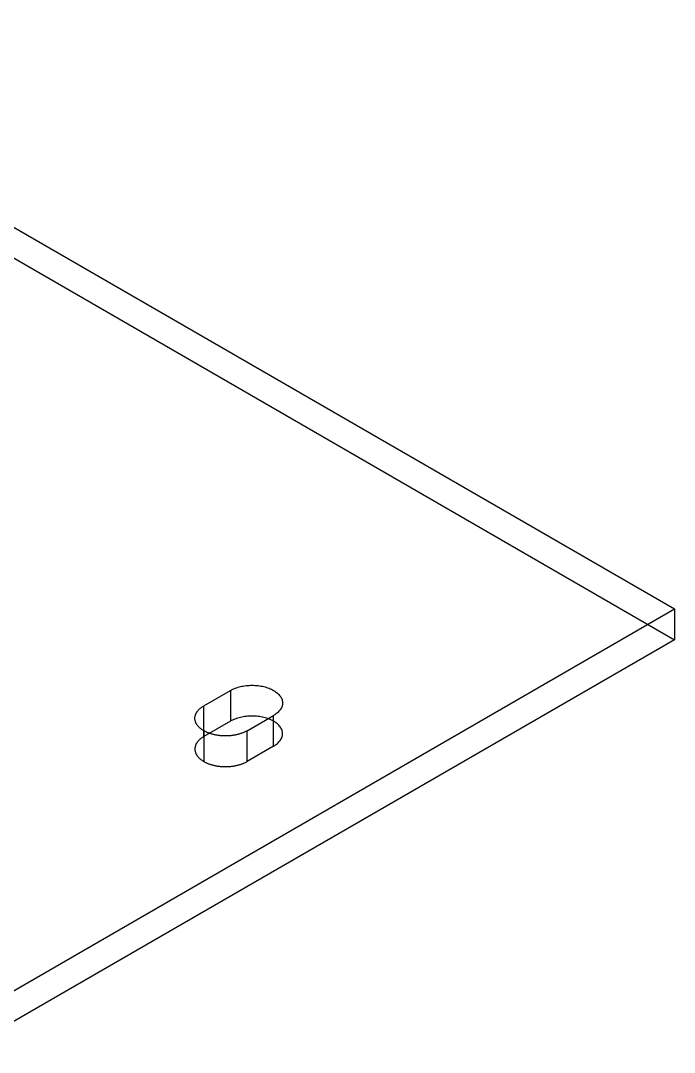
# Model space of a CAD drawing. Header units: inches. Extents: x 1.4 to 100.6, y 1.4 to 64.6.
# Drawn here: x 95.541 to 96.917, y 32.287 to 34.456 of the extents above; entities that cross this region are included whole.
import ezdxf

# ---------------------------------------------------------------- set-up
doc = ezdxf.new("R2010")
doc.units = ezdxf.units.IN
doc.header["$MEASUREMENT"] = 0

msp = doc.modelspace()

# ---------------------------------------------------------------- linework, layer by layer
at = {"layer": 'OUTLINE'}
for p, q in [((83.5029, 40.9635), (96.9167, 33.2188)), ((83.5029, 40.8989), (96.9167, 33.1542)), ((95.4137, 32.3511), (96.9167, 33.2188)), ((96.9167, 33.2188), (96.9167, 33.1542)), ((96.9167, 33.1542), (95.4137, 32.2865)), ((95.9268, 33.0151), (95.9828, 33.0474)), ((95.9828, 33.0474), (95.9851, 33.0487)), ((95.9828, 33.0474), (95.9828, 32.9828)), ((95.9851, 33.0487), (95.9875, 33.0498)), ((95.9875, 33.0498), (95.9899, 33.051)), ((95.9899, 33.051), (95.9925, 33.052)), ((95.9925, 33.052), (95.9952, 33.053)), ((95.9952, 33.053), (95.9979, 33.0539)), ((95.9979, 33.0539), (96.0008, 33.0547)), ((96.0008, 33.0547), (96.0036, 33.0554)), ((96.0036, 33.0554), (96.0066, 33.0561)), ((96.0066, 33.0561), (96.0096, 33.0567)), ((96.0096, 33.0567), (96.0126, 33.0572)), ((96.0126, 33.0572), (96.0157, 33.0576)), ((96.0157, 33.0576), (96.0188, 33.0579)), ((96.0188, 33.0579), (96.0219, 33.0581)), ((96.0219, 33.0581), (96.0251, 33.0582)), ((96.0251, 33.0582), (96.0282, 33.0583)), ((96.0282, 33.0583), (96.0314, 33.0582)), ((96.0314, 33.0582), (96.0345, 33.0581)), ((96.0345, 33.0581), (96.0377, 33.0579)), ((96.0377, 33.0579), (96.0408, 33.0576)), ((96.0408, 33.0576), (96.0439, 33.0572)), ((96.0439, 33.0572), (96.0469, 33.0567)), ((96.0469, 33.0567), (96.0499, 33.0561)), ((96.0499, 33.0561), (96.0528, 33.0554)), ((96.0528, 33.0554), (96.0557, 33.0547)), ((96.0557, 33.0547), (96.0585, 33.0539)), ((96.0585, 33.0539), (96.0613, 33.053)), ((96.0613, 33.053), (96.0639, 33.052)), ((96.0639, 33.052), (96.0665, 33.051)), ((96.0665, 33.051), (96.069, 33.0498)), ((96.069, 33.0498), (96.0714, 33.0487)), ((96.0714, 33.0487), (96.0737, 33.0474)), ((96.0737, 33.0474), (96.0759, 33.0461)), ((96.0759, 33.0461), (96.0779, 33.0447)), ((96.0779, 33.0447), (96.0799, 33.0433)), ((96.0799, 33.0433), (96.0817, 33.0418)), ((96.0817, 33.0418), (96.0834, 33.0402)), ((96.0834, 33.0402), (96.0849, 33.0387)), ((96.0849, 33.0387), (96.0863, 33.037)), ((96.0863, 33.037), (96.0876, 33.0354)), ((96.0876, 33.0354), (96.0888, 33.0337)), ((96.0888, 33.0337), (96.0897, 33.0319)), ((96.0897, 33.0319), (96.0906, 33.0302)), ((96.0906, 33.0302), (96.0913, 33.0284)), ((96.0913, 33.0284), (96.0918, 33.0266)), ((96.0918, 33.0266), (96.0922, 33.0248)), ((96.0922, 33.0175), (96.0918, 33.0157)), ((96.0922, 33.0248), (96.0924, 33.023)), ((96.0924, 33.0193), (96.0922, 33.0175)), ((96.0924, 33.023), (96.0925, 33.0212)), ((96.0925, 33.0212), (96.0924, 33.0193)), ((95.9085, 32.9934), (95.9087, 32.9943)), ((95.9087, 32.9943), (95.909, 32.9952)), ((95.909, 32.9952), (95.9092, 32.9961)), ((95.9092, 32.9961), (95.9096, 32.997)), ((95.9096, 32.997), (95.9099, 32.9979)), ((95.9099, 32.9979), (95.9103, 32.9988)), ((95.9103, 32.9988), (95.9108, 32.9996)), ((95.9108, 32.9996), (95.9113, 33.0005)), ((95.9113, 33.0005), (95.9118, 33.0014)), ((95.9118, 33.0014), (95.9123, 33.0022)), ((95.9123, 33.0022), (95.9129, 33.0031)), ((95.9129, 33.0031), (95.9135, 33.0039)), ((95.9135, 33.0039), (95.9142, 33.0047)), ((95.9142, 33.0047), (95.9149, 33.0055)), ((95.9149, 33.0055), (95.9156, 33.0064)), ((95.9156, 33.0064), (95.9164, 33.0071)), ((95.9164, 33.0071), (95.9172, 33.0079)), ((95.9172, 33.0079), (95.918, 33.0087)), ((95.918, 33.0087), (95.9188, 33.0095)), ((95.9188, 33.0095), (95.9197, 33.0102)), ((95.9197, 33.0102), (95.9207, 33.011)), ((95.9207, 33.011), (95.9216, 33.0117)), ((95.9216, 33.0117), (95.9226, 33.0124)), ((95.9226, 33.0124), (95.9236, 33.0131)), ((95.9236, 33.0131), (95.9247, 33.0138)), ((95.9247, 33.0138), (95.9257, 33.0144)), ((95.9257, 33.0144), (95.9268, 33.0151)), ((95.9268, 32.9505), (95.9268, 33.0151)), ((96.0177, 32.9626), (96.0737, 32.9949)), ((96.0759, 32.9962), (96.0737, 32.9949)), ((96.0737, 32.9303), (96.0737, 32.9949)), ((96.0779, 32.9976), (96.0759, 32.9962)), ((96.0799, 32.9991), (96.0779, 32.9976)), ((96.0817, 33.0005), (96.0799, 32.9991)), ((96.0834, 33.0021), (96.0817, 33.0005)), ((96.0849, 33.0037), (96.0834, 33.0021)), ((96.0863, 33.0053), (96.0849, 33.0037)), ((96.0876, 33.007), (96.0863, 33.0053)), ((96.0888, 33.0087), (96.0876, 33.007)), ((96.0897, 33.0104), (96.0888, 33.0087)), ((96.0906, 33.0121), (96.0897, 33.0104)), ((96.0913, 33.0139), (96.0906, 33.0121)), ((96.0918, 33.0157), (96.0913, 33.0139)), ((95.908, 32.9898), (95.9081, 32.9907)), ((95.908, 32.9889), (95.908, 32.9898)), ((95.908, 32.9879), (95.908, 32.9889)), ((95.9081, 32.987), (95.908, 32.9879)), ((95.9081, 32.9907), (95.9082, 32.9916)), ((95.9082, 32.9861), (95.9081, 32.987)), ((95.9082, 32.9916), (95.9083, 32.9925)), ((95.9083, 32.9852), (95.9082, 32.9861)), ((95.9083, 32.9925), (95.9085, 32.9934)), ((95.9085, 32.9843), (95.9083, 32.9852)), ((95.9087, 32.9834), (95.9085, 32.9843)), ((95.909, 32.9825), (95.9087, 32.9834)), ((95.9092, 32.9816), (95.909, 32.9825)), ((95.9096, 32.9807), (95.9092, 32.9816)), ((95.9099, 32.9798), (95.9096, 32.9807)), ((95.9103, 32.979), (95.9099, 32.9798)), ((95.9108, 32.9781), (95.9103, 32.979)), ((95.9113, 32.9772), (95.9108, 32.9781)), ((95.9118, 32.9764), (95.9113, 32.9772)), ((95.9123, 32.9755), (95.9118, 32.9764)), ((95.9129, 32.9747), (95.9123, 32.9755)), ((95.9135, 32.9738), (95.9129, 32.9747)), ((95.9142, 32.973), (95.9135, 32.9738)), ((95.9149, 32.9722), (95.9142, 32.973)), ((95.9828, 32.9828), (95.9268, 32.9505)), ((95.9851, 32.9841), (95.9828, 32.9828)), ((95.9875, 32.9852), (95.9851, 32.9841)), ((95.9899, 32.9864), (95.9875, 32.9852)), ((95.9925, 32.9874), (95.9899, 32.9864)), ((95.9952, 32.9884), (95.9925, 32.9874)), ((95.9979, 32.9893), (95.9952, 32.9884)), ((96.0008, 32.9901), (95.9979, 32.9893)), ((96.0036, 32.9908), (96.0008, 32.9901)), ((96.0066, 32.9915), (96.0036, 32.9908)), ((96.0096, 32.9921), (96.0066, 32.9915)), ((96.0126, 32.9926), (96.0096, 32.9921)), ((96.0157, 32.993), (96.0126, 32.9926)), ((96.0188, 32.9933), (96.0157, 32.993)), ((96.0219, 32.9935), (96.0188, 32.9933)), ((96.0251, 32.9936), (96.0219, 32.9935)), ((96.0282, 32.9937), (96.0251, 32.9936)), ((96.0314, 32.9936), (96.0282, 32.9937)), ((96.0345, 32.9935), (96.0314, 32.9936)), ((96.0377, 32.9933), (96.0345, 32.9935)), ((96.0408, 32.993), (96.0377, 32.9933)), ((96.0439, 32.9926), (96.0408, 32.993)), ((96.0469, 32.9921), (96.0439, 32.9926)), ((96.0499, 32.9915), (96.0469, 32.9921)), ((96.0528, 32.9908), (96.0499, 32.9915)), ((96.0557, 32.9901), (96.0528, 32.9908)), ((96.0585, 32.9893), (96.0557, 32.9901)), ((96.0613, 32.9884), (96.0585, 32.9893)), ((96.0639, 32.9874), (96.0613, 32.9884)), ((96.0665, 32.9864), (96.0639, 32.9874)), ((96.069, 32.9852), (96.0665, 32.9864)), ((96.0714, 32.9841), (96.069, 32.9852)), ((96.0737, 32.9828), (96.0714, 32.9841)), ((96.0759, 32.9815), (96.0737, 32.9828)), ((96.0779, 32.9801), (96.0759, 32.9815)), ((96.0799, 32.9787), (96.0779, 32.9801)), ((96.0817, 32.9772), (96.0799, 32.9787)), ((96.0834, 32.9756), (96.0817, 32.9772)), ((96.0849, 32.9741), (96.0834, 32.9756)), ((96.0863, 32.9724), (96.0849, 32.9741)), ((95.9156, 32.9714), (95.9149, 32.9722)), ((95.9164, 32.9706), (95.9156, 32.9714)), ((95.9172, 32.9698), (95.9164, 32.9706)), ((95.918, 32.969), (95.9172, 32.9698)), ((95.9188, 32.9682), (95.918, 32.969)), ((95.9197, 32.9675), (95.9188, 32.9682)), ((95.9207, 32.9668), (95.9197, 32.9675)), ((95.9216, 32.966), (95.9207, 32.9668)), ((95.9226, 32.9653), (95.9216, 32.966)), ((95.9236, 32.9646), (95.9226, 32.9653)), ((95.9247, 32.9639), (95.9236, 32.9646)), ((95.9257, 32.9633), (95.9247, 32.9639)), ((95.9268, 32.9626), (95.9257, 32.9633)), ((95.928, 32.962), (95.9268, 32.9626)), ((95.9268, 32.9626), (95.9268, 32.898)), ((95.9291, 32.9614), (95.928, 32.962)), ((95.9303, 32.9608), (95.9291, 32.9614)), ((95.9315, 32.9602), (95.9303, 32.9608)), ((95.9327, 32.9596), (95.9315, 32.9602)), ((95.934, 32.959), (95.9327, 32.9596)), ((95.9353, 32.9585), (95.934, 32.959)), ((95.9366, 32.958), (95.9353, 32.9585)), ((95.9379, 32.9575), (95.9366, 32.958)), ((95.9392, 32.957), (95.9379, 32.9575)), ((95.9406, 32.9566), (95.9392, 32.957)), ((95.942, 32.9561), (95.9406, 32.9566)), ((95.9434, 32.9557), (95.942, 32.9561)), ((95.9448, 32.9553), (95.9434, 32.9557)), ((95.9462, 32.9549), (95.9448, 32.9553)), ((95.9477, 32.9546), (95.9462, 32.9549)), ((95.9492, 32.9542), (95.9477, 32.9546)), ((95.9506, 32.9539), (95.9492, 32.9542)), ((95.9521, 32.9536), (95.9506, 32.9539)), ((95.9536, 32.9533), (95.9521, 32.9536)), ((95.9551, 32.9531), (95.9536, 32.9533)), ((95.9567, 32.9529), (95.9551, 32.9531)), ((95.9582, 32.9526), (95.9567, 32.9529)), ((95.9597, 32.9525), (95.9582, 32.9526)), ((95.9613, 32.9523), (95.9597, 32.9525)), ((95.9629, 32.9521), (95.9613, 32.9523)), ((95.9644, 32.952), (95.9629, 32.9521)), ((95.966, 32.9519), (95.9644, 32.952)), ((95.9676, 32.9518), (95.966, 32.9519)), ((95.9691, 32.9518), (95.9676, 32.9518)), ((95.9707, 32.9518), (95.9691, 32.9518)), ((95.9723, 32.9517), (95.9707, 32.9518)), ((95.9739, 32.9518), (95.9723, 32.9517)), ((95.9754, 32.9518), (95.9739, 32.9518)), ((95.977, 32.9518), (95.9754, 32.9518)), ((95.9786, 32.9519), (95.977, 32.9518)), ((95.9802, 32.952), (95.9786, 32.9519)), ((95.9817, 32.9521), (95.9802, 32.952)), ((95.9833, 32.9523), (95.9817, 32.9521)), ((95.9848, 32.9525), (95.9833, 32.9523)), ((95.9864, 32.9526), (95.9848, 32.9525)), ((95.9879, 32.9529), (95.9864, 32.9526)), ((95.9894, 32.9531), (95.9879, 32.9529)), ((95.9909, 32.9533), (95.9894, 32.9531)), ((95.9925, 32.9536), (95.9909, 32.9533)), ((95.9939, 32.9539), (95.9925, 32.9536)), ((95.9954, 32.9542), (95.9939, 32.9539)), ((95.9969, 32.9546), (95.9954, 32.9542)), ((95.9983, 32.9549), (95.9969, 32.9546)), ((95.9998, 32.9553), (95.9983, 32.9549)), ((96.0012, 32.9557), (95.9998, 32.9553)), ((96.0026, 32.9561), (96.0012, 32.9557)), ((96.004, 32.9566), (96.0026, 32.9561)), ((96.0053, 32.957), (96.004, 32.9566)), ((96.0067, 32.9575), (96.0053, 32.957)), ((96.008, 32.958), (96.0067, 32.9575)), ((96.0093, 32.9585), (96.008, 32.958)), ((96.0106, 32.959), (96.0093, 32.9585)), ((96.0118, 32.9596), (96.0106, 32.959)), ((96.0131, 32.9602), (96.0118, 32.9596)), ((96.0143, 32.9608), (96.0131, 32.9602)), ((96.0155, 32.9614), (96.0143, 32.9608)), ((96.0166, 32.962), (96.0155, 32.9614)), ((96.0177, 32.9626), (96.0166, 32.962)), ((96.0177, 32.898), (96.0177, 32.9626)), ((96.0876, 32.9708), (96.0863, 32.9724)), ((96.0888, 32.9691), (96.0876, 32.9708)), ((96.0897, 32.9673), (96.0888, 32.9691)), ((96.0906, 32.9656), (96.0897, 32.9673)), ((96.0913, 32.9638), (96.0906, 32.9656)), ((96.0918, 32.962), (96.0913, 32.9638)), ((96.0913, 32.9493), (96.0918, 32.9511)), ((96.0922, 32.9602), (96.0918, 32.962)), ((96.0918, 32.9511), (96.0922, 32.9529)), ((96.0924, 32.9584), (96.0922, 32.9602)), ((96.0922, 32.9529), (96.0924, 32.9547)), ((96.0925, 32.9566), (96.0924, 32.9584)), ((96.0924, 32.9547), (96.0925, 32.9566)), ((95.9087, 32.9297), (95.9085, 32.9288)), ((95.909, 32.9306), (95.9087, 32.9297)), ((95.9092, 32.9315), (95.909, 32.9306)), ((95.9096, 32.9324), (95.9092, 32.9315)), ((95.9099, 32.9333), (95.9096, 32.9324)), ((95.9103, 32.9342), (95.9099, 32.9333)), ((95.9108, 32.935), (95.9103, 32.9342)), ((95.9113, 32.9359), (95.9108, 32.935)), ((95.9118, 32.9368), (95.9113, 32.9359)), ((95.9123, 32.9376), (95.9118, 32.9368)), ((95.9129, 32.9385), (95.9123, 32.9376)), ((95.9135, 32.9393), (95.9129, 32.9385)), ((95.9142, 32.9401), (95.9135, 32.9393)), ((95.9149, 32.9409), (95.9142, 32.9401)), ((95.9156, 32.9417), (95.9149, 32.9409)), ((95.9164, 32.9425), (95.9156, 32.9417)), ((95.9172, 32.9433), (95.9164, 32.9425)), ((95.918, 32.9441), (95.9172, 32.9433)), ((95.9188, 32.9449), (95.918, 32.9441)), ((95.9197, 32.9456), (95.9188, 32.9449)), ((95.9207, 32.9464), (95.9197, 32.9456)), ((95.9216, 32.9471), (95.9207, 32.9464)), ((95.9226, 32.9478), (95.9216, 32.9471)), ((95.9236, 32.9485), (95.9226, 32.9478)), ((95.9247, 32.9492), (95.9236, 32.9485)), ((95.9257, 32.9498), (95.9247, 32.9492)), ((95.9268, 32.9505), (95.9257, 32.9498)), ((96.0737, 32.9303), (96.0177, 32.898)), ((96.0737, 32.9303), (96.0759, 32.9316)), ((96.0759, 32.9316), (96.0779, 32.933)), ((96.0779, 32.933), (96.0799, 32.9344)), ((96.0799, 32.9344), (96.0817, 32.9359)), ((96.0817, 32.9359), (96.0834, 32.9375)), ((96.0834, 32.9375), (96.0849, 32.9391)), ((96.0849, 32.9391), (96.0863, 32.9407)), ((96.0863, 32.9407), (96.0876, 32.9424)), ((96.0876, 32.9424), (96.0888, 32.9441)), ((96.0888, 32.9441), (96.0897, 32.9458)), ((96.0897, 32.9458), (96.0906, 32.9475)), ((96.0906, 32.9475), (96.0913, 32.9493)), ((95.9081, 32.9261), (95.908, 32.9252)), ((95.908, 32.9252), (95.908, 32.9243)), ((95.908, 32.9243), (95.908, 32.9233)), ((95.908, 32.9233), (95.9081, 32.9224)), ((95.9082, 32.927), (95.9081, 32.9261)), ((95.9081, 32.9224), (95.9082, 32.9215)), ((95.9083, 32.9279), (95.9082, 32.927)), ((95.9082, 32.9215), (95.9083, 32.9206)), ((95.9085, 32.9288), (95.9083, 32.9279)), ((95.9083, 32.9206), (95.9085, 32.9197)), ((95.9085, 32.9197), (95.9087, 32.9188)), ((95.9087, 32.9188), (95.909, 32.9179)), ((95.909, 32.9179), (95.9092, 32.917)), ((95.9092, 32.917), (95.9096, 32.9161)), ((95.9096, 32.9161), (95.9099, 32.9152)), ((95.9099, 32.9152), (95.9103, 32.9144)), ((95.9103, 32.9144), (95.9108, 32.9135)), ((95.9108, 32.9135), (95.9113, 32.9126)), ((95.9113, 32.9126), (95.9118, 32.9118)), ((95.9118, 32.9118), (95.9123, 32.9109)), ((95.9123, 32.9109), (95.9129, 32.9101)), ((95.9129, 32.9101), (95.9135, 32.9092)), ((95.9135, 32.9092), (95.9142, 32.9084)), ((95.9142, 32.9084), (95.9149, 32.9076)), ((95.9149, 32.9076), (95.9156, 32.9068)), ((95.9156, 32.9068), (95.9164, 32.906)), ((95.9164, 32.906), (95.9172, 32.9052)), ((95.9172, 32.9052), (95.918, 32.9044)), ((95.918, 32.9044), (95.9188, 32.9036)), ((95.9188, 32.9036), (95.9197, 32.9029)), ((95.9197, 32.9029), (95.9207, 32.9021)), ((95.9207, 32.9021), (95.9216, 32.9014)), ((95.9216, 32.9014), (95.9226, 32.9007)), ((95.9226, 32.9007), (95.9236, 32.9)), ((95.9236, 32.9), (95.9247, 32.8993)), ((95.9247, 32.8993), (95.9257, 32.8987)), ((95.9257, 32.8987), (95.9268, 32.898)), ((95.9268, 32.898), (95.928, 32.8974)), ((95.928, 32.8974), (95.9291, 32.8968)), ((95.9291, 32.8968), (95.9303, 32.8962)), ((95.9303, 32.8962), (95.9315, 32.8956)), ((95.9315, 32.8956), (95.9327, 32.895)), ((95.9327, 32.895), (95.934, 32.8944)), ((95.934, 32.8944), (95.9353, 32.8939)), ((95.9353, 32.8939), (95.9366, 32.8934)), ((95.9366, 32.8934), (95.9379, 32.8929)), ((95.9379, 32.8929), (95.9392, 32.8924)), ((95.9392, 32.8924), (95.9406, 32.892)), ((95.9406, 32.892), (95.942, 32.8915)), ((95.942, 32.8915), (95.9434, 32.8911)), ((95.9434, 32.8911), (95.9448, 32.8907)), ((95.9448, 32.8907), (95.9462, 32.8903)), ((95.9462, 32.8903), (95.9477, 32.89)), ((95.9477, 32.89), (95.9492, 32.8896)), ((95.9492, 32.8896), (95.9506, 32.8893)), ((95.9506, 32.8893), (95.9521, 32.889)), ((95.9521, 32.889), (95.9536, 32.8887)), ((95.9536, 32.8887), (95.9551, 32.8885)), ((95.9551, 32.8885), (95.9567, 32.8883)), ((95.9567, 32.8883), (95.9582, 32.888)), ((95.9582, 32.888), (95.9597, 32.8879)), ((95.9597, 32.8879), (95.9613, 32.8877)), ((95.9613, 32.8877), (95.9629, 32.8875)), ((95.9629, 32.8875), (95.9644, 32.8874)), ((95.9644, 32.8874), (95.966, 32.8873)), ((95.966, 32.8873), (95.9676, 32.8872)), ((95.9676, 32.8872), (95.9691, 32.8872)), ((95.9691, 32.8872), (95.9707, 32.8872)), ((95.9707, 32.8872), (95.9723, 32.8871)), ((95.9723, 32.8871), (95.9739, 32.8872)), ((95.9739, 32.8872), (95.9754, 32.8872)), ((95.9754, 32.8872), (95.977, 32.8872)), ((95.977, 32.8872), (95.9786, 32.8873)), ((95.9786, 32.8873), (95.9802, 32.8874)), ((95.9802, 32.8874), (95.9817, 32.8875)), ((95.9817, 32.8875), (95.9833, 32.8877)), ((95.9833, 32.8877), (95.9848, 32.8879)), ((95.9848, 32.8879), (95.9864, 32.888)), ((95.9864, 32.888), (95.9879, 32.8883)), ((95.9879, 32.8883), (95.9894, 32.8885)), ((95.9894, 32.8885), (95.9909, 32.8887)), ((95.9909, 32.8887), (95.9925, 32.889)), ((95.9925, 32.889), (95.9939, 32.8893)), ((95.9939, 32.8893), (95.9954, 32.8896)), ((95.9954, 32.8896), (95.9969, 32.89)), ((95.9969, 32.89), (95.9983, 32.8903)), ((95.9983, 32.8903), (95.9998, 32.8907)), ((95.9998, 32.8907), (96.0012, 32.8911)), ((96.0012, 32.8911), (96.0026, 32.8915)), ((96.0026, 32.8915), (96.004, 32.892)), ((96.004, 32.892), (96.0053, 32.8924)), ((96.0053, 32.8924), (96.0067, 32.8929)), ((96.0067, 32.8929), (96.008, 32.8934)), ((96.008, 32.8934), (96.0093, 32.8939)), ((96.0093, 32.8939), (96.0106, 32.8944)), ((96.0106, 32.8944), (96.0118, 32.895)), ((96.0118, 32.895), (96.0131, 32.8956)), ((96.0131, 32.8956), (96.0143, 32.8962)), ((96.0143, 32.8962), (96.0155, 32.8968)), ((96.0155, 32.8968), (96.0166, 32.8974)), ((96.0166, 32.8974), (96.0177, 32.898))]:
    msp.add_line(p, q, dxfattribs=at)

doc.saveas('drawing.dxf')
